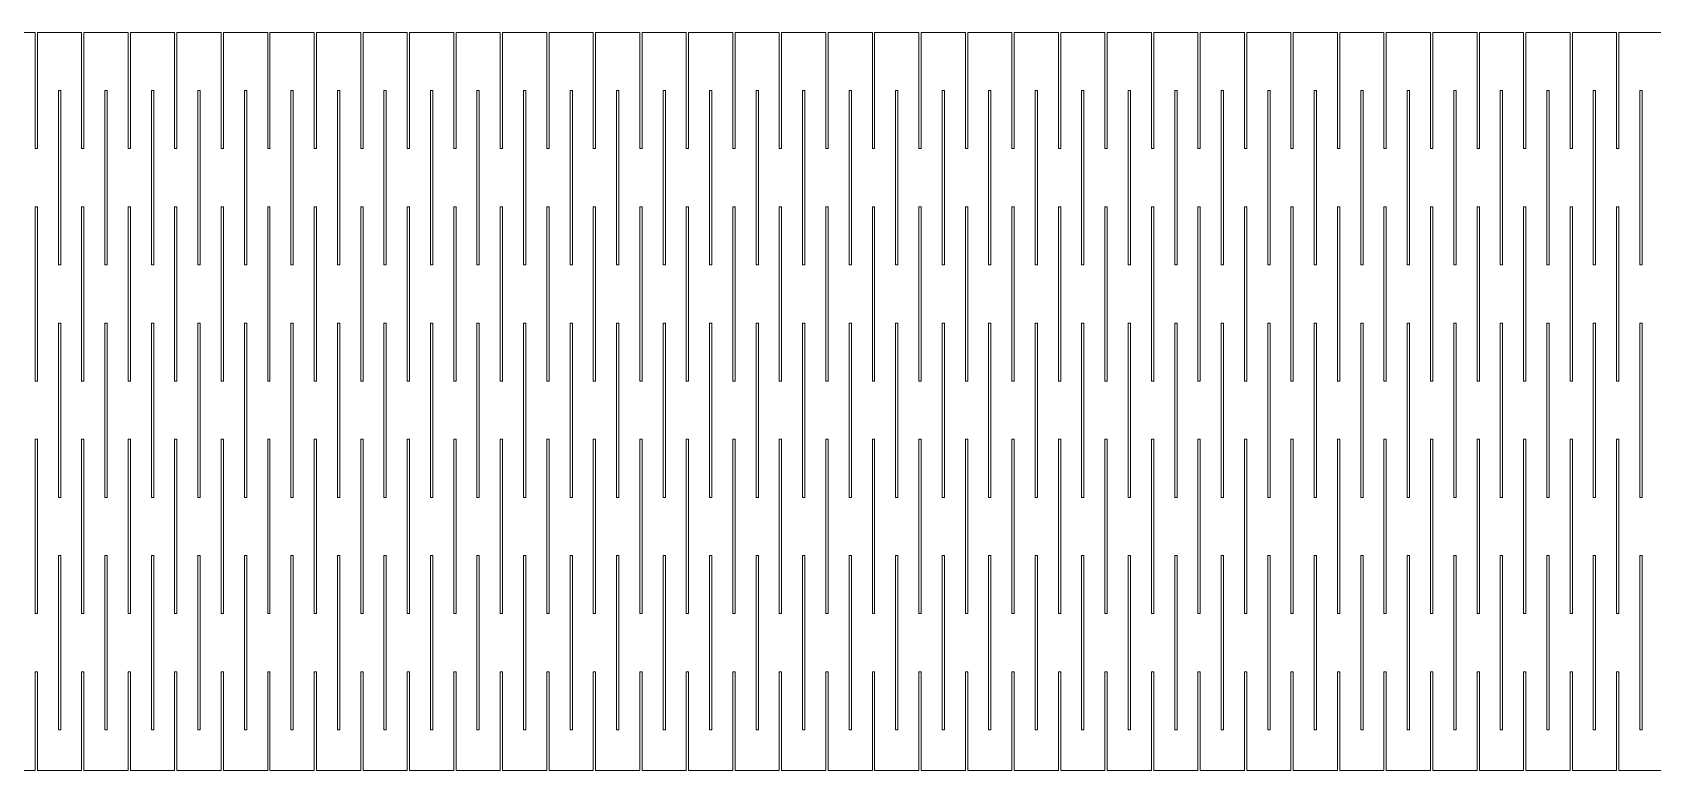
# Model space of a CAD drawing. Header units: millimetres. Extents: x 4 to 421, y -237 to -7.
# Drawn here: x 223.9 to 322.2, y -52.1 to -7.3 of the extents above; entities that cross this region are included whole.
import ezdxf

# ---------------------------------------------------------------- set-up
doc = ezdxf.new("R2010")
doc.units = ezdxf.units.MM
doc.header["$MEASUREMENT"] = 0
doc.layers.add('Layer 1', color=7, linetype='Continuous', lineweight=0)

msp = doc.modelspace()

# ---------------------------------------------------------------- linework, layer by layer
at = {"layer": 'Layer 1', "color": 5, "lineweight": 0, "true_color": 0x0000ff}
for p, q in [((224.068, -7.258), (221.387, -7.258)), ((224.068, -7.258), (224.068, -14.314)), ((224.209, -14.314), (224.209, -7.258)), ((226.89, -7.258), (224.209, -7.258)), ((226.89, -7.258), (226.89, -14.314)), ((227.031, -14.314), (227.031, -7.258)), ((229.713, -7.258), (227.031, -7.258)), ((229.713, -7.258), (229.713, -14.314)), ((229.854, -14.314), (229.854, -7.258)), ((232.535, -7.258), (229.854, -7.258)), ((232.535, -7.258), (232.535, -14.314)), ((232.676, -14.314), (232.676, -7.258)), ((235.357, -7.258), (232.676, -7.258)), ((235.357, -7.258), (235.357, -14.314)), ((235.498, -14.314), (235.498, -7.258)), ((238.179, -7.258), (235.498, -7.258)), ((238.179, -7.258), (238.179, -14.314)), ((238.32, -14.314), (238.32, -7.258)), ((241.001, -7.258), (238.32, -7.258)), ((241.001, -7.258), (241.001, -14.314)), ((241.143, -14.314), (241.143, -7.258)), ((243.824, -7.258), (241.143, -7.258)), ((243.824, -7.258), (243.824, -14.314)), ((243.965, -14.314), (243.965, -7.258)), ((246.646, -7.258), (243.965, -7.258)), ((246.646, -7.258), (246.646, -14.314)), ((246.787, -14.314), (246.787, -7.258)), ((249.468, -7.258), (246.787, -7.258)), ((249.468, -7.258), (249.468, -14.314)), ((249.609, -14.314), (249.609, -7.258)), ((252.29, -7.258), (249.609, -7.258)), ((252.29, -7.258), (252.29, -14.314)), ((252.431, -14.314), (252.431, -7.258)), ((255.113, -7.258), (252.431, -7.258)), ((255.113, -7.258), (255.113, -14.314)), ((255.254, -14.314), (255.254, -7.258)), ((257.935, -7.258), (255.254, -7.258)), ((257.935, -7.258), (257.935, -14.314)), ((258.076, -14.314), (258.076, -7.258)), ((260.757, -7.258), (258.076, -7.258)), ((260.757, -7.258), (260.757, -14.314)), ((260.898, -14.314), (260.898, -7.258)), ((263.579, -7.258), (260.898, -7.258)), ((263.579, -7.258), (263.579, -14.314)), ((263.72, -14.314), (263.72, -7.258)), ((266.401, -7.258), (263.72, -7.258)), ((266.401, -7.258), (266.401, -14.314)), ((266.543, -14.314), (266.543, -7.258)), ((269.224, -7.258), (266.543, -7.258)), ((269.224, -7.258), (269.224, -14.314)), ((269.365, -14.314), (269.365, -7.258)), ((272.046, -7.258), (269.365, -7.258)), ((272.046, -7.258), (272.046, -14.314)), ((272.187, -14.314), (272.187, -7.258)), ((274.868, -7.258), (272.187, -7.258)), ((274.868, -7.258), (274.868, -14.314)), ((275.009, -14.314), (275.009, -7.258)), ((277.69, -7.258), (275.009, -7.258)), ((277.69, -7.258), (277.69, -14.314)), ((277.831, -14.314), (277.831, -7.258)), ((280.513, -7.258), (277.831, -7.258)), ((280.513, -7.258), (280.513, -14.314)), ((280.654, -14.314), (280.654, -7.258)), ((283.335, -7.258), (280.654, -7.258)), ((283.335, -7.258), (283.335, -14.314)), ((283.476, -14.314), (283.476, -7.258)), ((286.157, -7.258), (283.476, -7.258)), ((286.157, -7.258), (286.157, -14.314)), ((286.298, -14.314), (286.298, -7.258)), ((288.979, -7.258), (286.298, -7.258)), ((288.979, -7.258), (288.979, -14.314)), ((289.12, -14.314), (289.12, -7.258)), ((291.801, -7.258), (289.12, -7.258)), ((291.801, -7.258), (291.801, -14.314)), ((291.943, -14.314), (291.943, -7.258)), ((294.624, -7.258), (291.943, -7.258)), ((294.624, -7.258), (294.624, -14.314)), ((294.765, -14.314), (294.765, -7.258)), ((297.446, -7.258), (294.765, -7.258)), ((297.446, -7.258), (297.446, -14.314)), ((297.587, -14.314), (297.587, -7.258)), ((300.268, -7.258), (297.587, -7.258)), ((300.268, -7.258), (300.268, -14.314)), ((300.409, -14.314), (300.409, -7.258)), ((303.09, -7.258), (300.409, -7.258)), ((303.09, -7.258), (303.09, -14.314)), ((303.231, -14.314), (303.231, -7.258)), ((305.913, -7.258), (303.231, -7.258)), ((305.913, -7.258), (305.913, -14.314)), ((306.054, -14.314), (306.054, -7.258)), ((308.735, -7.258), (306.054, -7.258)), ((308.735, -7.258), (308.735, -14.314)), ((308.876, -14.314), (308.876, -7.258)), ((311.557, -7.258), (308.876, -7.258)), ((311.557, -7.258), (311.557, -14.314)), ((311.698, -14.314), (311.698, -7.258)), ((314.379, -7.258), (311.698, -7.258)), ((314.379, -7.258), (314.379, -14.314)), ((314.52, -14.314), (314.52, -7.258)), ((317.201, -7.258), (314.52, -7.258)), ((317.201, -7.258), (317.201, -14.314)), ((317.343, -14.314), (317.343, -7.258)), ((320.024, -7.258), (317.343, -7.258)), ((320.024, -7.258), (320.024, -14.314)), ((320.165, -14.314), (320.165, -7.258)), ((322.846, -7.258), (320.165, -7.258)), ((225.62, -10.786), (225.479, -10.786)), ((225.479, -10.786), (225.479, -21.369)), ((225.62, -21.369), (225.62, -10.786)), ((228.443, -10.786), (228.301, -10.786)), ((228.301, -10.786), (228.301, -21.369)), ((228.443, -21.369), (228.443, -10.786)), ((231.265, -10.786), (231.124, -10.786)), ((231.124, -10.786), (231.124, -21.369)), ((231.265, -21.369), (231.265, -10.786)), ((234.087, -10.786), (233.946, -10.786)), ((233.946, -10.786), (233.946, -21.369)), ((234.087, -21.369), (234.087, -10.786)), ((236.909, -10.786), (236.768, -10.786)), ((236.768, -10.786), (236.768, -21.369)), ((236.909, -21.369), (236.909, -10.786)), ((239.731, -10.786), (239.59, -10.786)), ((239.59, -10.786), (239.59, -21.369)), ((239.731, -21.369), (239.731, -10.786)), ((242.554, -10.786), (242.413, -10.786)), ((242.413, -10.786), (242.413, -21.369)), ((242.554, -21.369), (242.554, -10.786)), ((245.376, -10.786), (245.235, -10.786)), ((245.235, -10.786), (245.235, -21.369)), ((245.376, -21.369), (245.376, -10.786)), ((248.198, -10.786), (248.057, -10.786)), ((248.057, -10.786), (248.057, -21.369)), ((248.198, -21.369), (248.198, -10.786)), ((251.02, -10.786), (250.879, -10.786)), ((250.879, -10.786), (250.879, -21.369)), ((251.02, -21.369), (251.02, -10.786)), ((253.843, -10.786), (253.701, -10.786)), ((253.701, -10.786), (253.701, -21.369)), ((253.843, -21.369), (253.843, -10.786)), ((256.665, -10.786), (256.524, -10.786)), ((256.524, -10.786), (256.524, -21.369)), ((256.665, -21.369), (256.665, -10.786)), ((259.487, -10.786), (259.346, -10.786)), ((259.346, -10.786), (259.346, -21.369)), ((259.487, -21.369), (259.487, -10.786)), ((262.309, -10.786), (262.168, -10.786)), ((262.168, -10.786), (262.168, -21.369)), ((262.309, -21.369), (262.309, -10.786)), ((265.131, -10.786), (264.99, -10.786)), ((264.99, -10.786), (264.99, -21.369)), ((265.131, -21.369), (265.131, -10.786)), ((267.954, -10.786), (267.813, -10.786)), ((267.813, -10.786), (267.813, -21.369)), ((267.954, -21.369), (267.954, -10.786)), ((270.776, -10.786), (270.635, -10.786)), ((270.635, -10.786), (270.635, -21.369)), ((270.776, -21.369), (270.776, -10.786)), ((273.598, -10.786), (273.457, -10.786)), ((273.457, -10.786), (273.457, -21.369)), ((273.598, -21.369), (273.598, -10.786)), ((276.42, -10.786), (276.279, -10.786)), ((276.279, -10.786), (276.279, -21.369)), ((276.42, -21.369), (276.42, -10.786)), ((279.243, -10.786), (279.101, -10.786)), ((279.101, -10.786), (279.101, -21.369)), ((279.243, -21.369), (279.243, -10.786)), ((282.065, -10.786), (281.924, -10.786)), ((281.924, -10.786), (281.924, -21.369)), ((282.065, -21.369), (282.065, -10.786)), ((284.887, -10.786), (284.746, -10.786)), ((284.746, -10.786), (284.746, -21.369)), ((284.887, -21.369), (284.887, -10.786)), ((287.709, -10.786), (287.568, -10.786)), ((287.568, -10.786), (287.568, -21.369)), ((287.709, -21.369), (287.709, -10.786)), ((290.531, -10.786), (290.39, -10.786)), ((290.39, -10.786), (290.39, -21.369)), ((290.531, -21.369), (290.531, -10.786)), ((293.354, -10.786), (293.213, -10.786)), ((293.213, -10.786), (293.213, -21.369)), ((293.354, -21.369), (293.354, -10.786)), ((296.176, -10.786), (296.035, -10.786)), ((296.035, -10.786), (296.035, -21.369)), ((296.176, -21.369), (296.176, -10.786)), ((298.998, -10.786), (298.857, -10.786)), ((298.857, -10.786), (298.857, -21.369)), ((298.998, -21.369), (298.998, -10.786)), ((301.82, -10.786), (301.679, -10.786)), ((301.679, -10.786), (301.679, -21.369)), ((301.82, -21.369), (301.82, -10.786)), ((304.643, -10.786), (304.501, -10.786)), ((304.501, -10.786), (304.501, -21.369)), ((304.643, -21.369), (304.643, -10.786)), ((307.465, -10.786), (307.324, -10.786)), ((307.324, -10.786), (307.324, -21.369)), ((307.465, -21.369), (307.465, -10.786)), ((310.287, -10.786), (310.146, -10.786)), ((310.146, -10.786), (310.146, -21.369)), ((310.287, -21.369), (310.287, -10.786)), ((313.109, -10.786), (312.968, -10.786)), ((312.968, -10.786), (312.968, -21.369)), ((313.109, -21.369), (313.109, -10.786)), ((315.931, -10.786), (315.79, -10.786)), ((315.79, -10.786), (315.79, -21.369)), ((315.931, -21.369), (315.931, -10.786)), ((318.754, -10.786), (318.613, -10.786)), ((318.613, -10.786), (318.613, -21.369)), ((318.754, -21.369), (318.754, -10.786)), ((321.576, -10.786), (321.435, -10.786)), ((321.435, -10.786), (321.435, -21.369)), ((321.576, -21.369), (321.576, -10.786)), ((224.068, -14.314), (224.209, -14.314)), ((226.89, -14.314), (227.031, -14.314)), ((229.713, -14.314), (229.854, -14.314)), ((232.535, -14.314), (232.676, -14.314)), ((235.357, -14.314), (235.498, -14.314)), ((238.179, -14.314), (238.32, -14.314)), ((241.001, -14.314), (241.143, -14.314)), ((243.824, -14.314), (243.965, -14.314)), ((246.646, -14.314), (246.787, -14.314)), ((249.468, -14.314), (249.609, -14.314)), ((252.29, -14.314), (252.431, -14.314)), ((255.113, -14.314), (255.254, -14.314)), ((257.935, -14.314), (258.076, -14.314)), ((260.757, -14.314), (260.898, -14.314)), ((263.579, -14.314), (263.72, -14.314)), ((266.401, -14.314), (266.543, -14.314)), ((269.224, -14.314), (269.365, -14.314)), ((272.046, -14.314), (272.187, -14.314)), ((274.868, -14.314), (275.009, -14.314)), ((277.69, -14.314), (277.831, -14.314)), ((280.513, -14.314), (280.654, -14.314)), ((283.335, -14.314), (283.476, -14.314)), ((286.157, -14.314), (286.298, -14.314)), ((288.979, -14.314), (289.12, -14.314)), ((291.801, -14.314), (291.943, -14.314)), ((294.624, -14.314), (294.765, -14.314)), ((297.446, -14.314), (297.587, -14.314)), ((300.268, -14.314), (300.409, -14.314)), ((303.09, -14.314), (303.231, -14.314)), ((305.913, -14.314), (306.054, -14.314)), ((308.735, -14.314), (308.876, -14.314)), ((311.557, -14.314), (311.698, -14.314)), ((314.379, -14.314), (314.52, -14.314)), ((317.201, -14.314), (317.343, -14.314)), ((320.024, -14.314), (320.165, -14.314)), ((224.068, -17.842), (224.068, -28.425)), ((224.209, -17.842), (224.068, -17.842)), ((224.209, -28.425), (224.209, -17.842)), ((226.89, -17.842), (226.89, -28.425)), ((227.031, -17.842), (226.89, -17.842)), ((227.031, -28.425), (227.031, -17.842)), ((229.713, -17.842), (229.713, -28.425)), ((229.854, -17.842), (229.713, -17.842)), ((229.854, -28.425), (229.854, -17.842)), ((232.535, -17.842), (232.535, -28.425)), ((232.676, -17.842), (232.535, -17.842)), ((232.676, -28.425), (232.676, -17.842)), ((235.357, -17.842), (235.357, -28.425)), ((235.498, -17.842), (235.357, -17.842)), ((235.498, -28.425), (235.498, -17.842)), ((238.179, -17.842), (238.179, -28.425)), ((238.32, -17.842), (238.179, -17.842)), ((238.32, -28.425), (238.32, -17.842)), ((241.001, -17.842), (241.001, -28.425)), ((241.143, -17.842), (241.001, -17.842)), ((241.143, -28.425), (241.143, -17.842)), ((243.824, -17.842), (243.824, -28.425)), ((243.965, -17.842), (243.824, -17.842)), ((243.965, -28.425), (243.965, -17.842)), ((246.646, -17.842), (246.646, -28.425)), ((246.787, -17.842), (246.646, -17.842)), ((246.787, -28.425), (246.787, -17.842)), ((249.468, -17.842), (249.468, -28.425)), ((249.609, -17.842), (249.468, -17.842)), ((249.609, -28.425), (249.609, -17.842)), ((252.29, -17.842), (252.29, -28.425)), ((252.431, -17.842), (252.29, -17.842)), ((252.431, -28.425), (252.431, -17.842)), ((255.113, -17.842), (255.113, -28.425)), ((255.254, -17.842), (255.113, -17.842)), ((255.254, -28.425), (255.254, -17.842)), ((257.935, -17.842), (257.935, -28.425)), ((258.076, -17.842), (257.935, -17.842)), ((258.076, -28.425), (258.076, -17.842)), ((260.757, -17.842), (260.757, -28.425)), ((260.898, -17.842), (260.757, -17.842)), ((260.898, -28.425), (260.898, -17.842)), ((263.579, -17.842), (263.579, -28.425)), ((263.72, -17.842), (263.579, -17.842)), ((263.72, -28.425), (263.72, -17.842)), ((266.401, -17.842), (266.401, -28.425)), ((266.543, -17.842), (266.401, -17.842)), ((266.543, -28.425), (266.543, -17.842)), ((269.224, -17.842), (269.224, -28.425)), ((269.365, -17.842), (269.224, -17.842)), ((269.365, -28.425), (269.365, -17.842)), ((272.046, -17.842), (272.046, -28.425)), ((272.187, -17.842), (272.046, -17.842)), ((272.187, -28.425), (272.187, -17.842)), ((274.868, -17.842), (274.868, -28.425)), ((275.009, -17.842), (274.868, -17.842)), ((275.009, -28.425), (275.009, -17.842)), ((277.69, -17.842), (277.69, -28.425)), ((277.831, -17.842), (277.69, -17.842)), ((277.831, -28.425), (277.831, -17.842)), ((280.513, -17.842), (280.513, -28.425)), ((280.654, -17.842), (280.513, -17.842)), ((280.654, -28.425), (280.654, -17.842)), ((283.335, -17.842), (283.335, -28.425)), ((283.476, -17.842), (283.335, -17.842)), ((283.476, -28.425), (283.476, -17.842)), ((286.157, -17.842), (286.157, -28.425)), ((286.298, -17.842), (286.157, -17.842)), ((286.298, -28.425), (286.298, -17.842)), ((288.979, -17.842), (288.979, -28.425)), ((289.12, -17.842), (288.979, -17.842)), ((289.12, -28.425), (289.12, -17.842)), ((291.801, -17.842), (291.801, -28.425)), ((291.943, -17.842), (291.801, -17.842)), ((291.943, -28.425), (291.943, -17.842)), ((294.624, -17.842), (294.624, -28.425)), ((294.765, -17.842), (294.624, -17.842)), ((294.765, -28.425), (294.765, -17.842)), ((297.446, -17.842), (297.446, -28.425)), ((297.587, -17.842), (297.446, -17.842)), ((297.587, -28.425), (297.587, -17.842)), ((300.268, -17.842), (300.268, -28.425)), ((300.409, -17.842), (300.268, -17.842)), ((300.409, -28.425), (300.409, -17.842)), ((303.09, -17.842), (303.09, -28.425)), ((303.231, -17.842), (303.09, -17.842)), ((303.231, -28.425), (303.231, -17.842)), ((305.913, -17.842), (305.913, -28.425)), ((306.054, -17.842), (305.913, -17.842)), ((306.054, -28.425), (306.054, -17.842)), ((308.735, -17.842), (308.735, -28.425)), ((308.876, -17.842), (308.735, -17.842)), ((308.876, -28.425), (308.876, -17.842)), ((311.557, -17.842), (311.557, -28.425)), ((311.698, -17.842), (311.557, -17.842)), ((311.698, -28.425), (311.698, -17.842)), ((314.379, -17.842), (314.379, -28.425)), ((314.52, -17.842), (314.379, -17.842)), ((314.52, -28.425), (314.52, -17.842)), ((317.201, -17.842), (317.201, -28.425)), ((317.343, -17.842), (317.201, -17.842)), ((317.343, -28.425), (317.343, -17.842)), ((320.024, -17.842), (320.024, -28.425)), ((320.165, -17.842), (320.024, -17.842)), ((320.165, -28.425), (320.165, -17.842)), ((225.479, -21.369), (225.62, -21.369)), ((228.301, -21.369), (228.443, -21.369)), ((231.124, -21.369), (231.265, -21.369)), ((233.946, -21.369), (234.087, -21.369)), ((236.768, -21.369), (236.909, -21.369)), ((239.59, -21.369), (239.731, -21.369)), ((242.413, -21.369), (242.554, -21.369)), ((245.235, -21.369), (245.376, -21.369)), ((248.057, -21.369), (248.198, -21.369)), ((250.879, -21.369), (251.02, -21.369)), ((253.701, -21.369), (253.843, -21.369)), ((256.524, -21.369), (256.665, -21.369)), ((259.346, -21.369), (259.487, -21.369)), ((262.168, -21.369), (262.309, -21.369)), ((264.99, -21.369), (265.131, -21.369)), ((267.813, -21.369), (267.954, -21.369)), ((270.635, -21.369), (270.776, -21.369)), ((273.457, -21.369), (273.598, -21.369)), ((276.279, -21.369), (276.42, -21.369)), ((279.101, -21.369), (279.243, -21.369)), ((281.924, -21.369), (282.065, -21.369)), ((284.746, -21.369), (284.887, -21.369)), ((287.568, -21.369), (287.709, -21.369)), ((290.39, -21.369), (290.531, -21.369)), ((293.213, -21.369), (293.354, -21.369)), ((296.035, -21.369), (296.176, -21.369)), ((298.857, -21.369), (298.998, -21.369)), ((301.679, -21.369), (301.82, -21.369)), ((304.501, -21.369), (304.643, -21.369)), ((307.324, -21.369), (307.465, -21.369)), ((310.146, -21.369), (310.287, -21.369)), ((312.968, -21.369), (313.109, -21.369)), ((315.79, -21.369), (315.931, -21.369)), ((318.613, -21.369), (318.754, -21.369)), ((321.435, -21.369), (321.576, -21.369)), ((225.62, -24.897), (225.479, -24.897)), ((225.479, -24.897), (225.479, -35.48)), ((225.62, -35.48), (225.62, -24.897)), ((228.443, -24.897), (228.301, -24.897)), ((228.301, -24.897), (228.301, -35.48)), ((228.443, -35.48), (228.443, -24.897)), ((231.265, -24.897), (231.124, -24.897)), ((231.124, -24.897), (231.124, -35.48)), ((231.265, -35.48), (231.265, -24.897)), ((234.087, -24.897), (233.946, -24.897)), ((233.946, -24.897), (233.946, -35.48)), ((234.087, -35.48), (234.087, -24.897)), ((236.909, -24.897), (236.768, -24.897)), ((236.768, -24.897), (236.768, -35.48)), ((236.909, -35.48), (236.909, -24.897)), ((239.731, -24.897), (239.59, -24.897)), ((239.59, -24.897), (239.59, -35.48)), ((239.731, -35.48), (239.731, -24.897)), ((242.554, -24.897), (242.413, -24.897)), ((242.413, -24.897), (242.413, -35.48)), ((242.554, -35.48), (242.554, -24.897)), ((245.376, -24.897), (245.235, -24.897)), ((245.235, -24.897), (245.235, -35.48)), ((245.376, -35.48), (245.376, -24.897)), ((248.198, -24.897), (248.057, -24.897)), ((248.057, -24.897), (248.057, -35.48)), ((248.198, -35.48), (248.198, -24.897)), ((251.02, -24.897), (250.879, -24.897)), ((250.879, -24.897), (250.879, -35.48)), ((251.02, -35.48), (251.02, -24.897)), ((253.843, -24.897), (253.701, -24.897)), ((253.701, -24.897), (253.701, -35.48)), ((253.843, -35.48), (253.843, -24.897)), ((256.665, -24.897), (256.524, -24.897)), ((256.524, -24.897), (256.524, -35.48)), ((256.665, -35.48), (256.665, -24.897)), ((259.487, -24.897), (259.346, -24.897)), ((259.346, -24.897), (259.346, -35.48)), ((259.487, -35.48), (259.487, -24.897)), ((262.309, -24.897), (262.168, -24.897)), ((262.168, -24.897), (262.168, -35.48)), ((262.309, -35.48), (262.309, -24.897)), ((265.131, -24.897), (264.99, -24.897)), ((264.99, -24.897), (264.99, -35.48)), ((265.131, -35.48), (265.131, -24.897)), ((267.954, -24.897), (267.813, -24.897)), ((267.813, -24.897), (267.813, -35.48)), ((267.954, -35.48), (267.954, -24.897)), ((270.776, -24.897), (270.635, -24.897)), ((270.635, -24.897), (270.635, -35.48)), ((270.776, -35.48), (270.776, -24.897)), ((273.598, -24.897), (273.457, -24.897)), ((273.457, -24.897), (273.457, -35.48)), ((273.598, -35.48), (273.598, -24.897)), ((276.42, -24.897), (276.279, -24.897)), ((276.279, -24.897), (276.279, -35.48)), ((276.42, -35.48), (276.42, -24.897)), ((279.243, -24.897), (279.101, -24.897)), ((279.101, -24.897), (279.101, -35.48)), ((279.243, -35.48), (279.243, -24.897)), ((282.065, -24.897), (281.924, -24.897)), ((281.924, -24.897), (281.924, -35.48)), ((282.065, -35.48), (282.065, -24.897)), ((284.887, -24.897), (284.746, -24.897)), ((284.746, -24.897), (284.746, -35.48)), ((284.887, -35.48), (284.887, -24.897)), ((287.709, -24.897), (287.568, -24.897)), ((287.568, -24.897), (287.568, -35.48)), ((287.709, -35.48), (287.709, -24.897)), ((290.531, -24.897), (290.39, -24.897)), ((290.39, -24.897), (290.39, -35.48)), ((290.531, -35.48), (290.531, -24.897)), ((293.354, -24.897), (293.213, -24.897)), ((293.213, -24.897), (293.213, -35.48)), ((293.354, -35.48), (293.354, -24.897)), ((296.176, -24.897), (296.035, -24.897)), ((296.035, -24.897), (296.035, -35.48)), ((296.176, -35.48), (296.176, -24.897)), ((298.998, -24.897), (298.857, -24.897)), ((298.857, -24.897), (298.857, -35.48)), ((298.998, -35.48), (298.998, -24.897)), ((301.82, -24.897), (301.679, -24.897)), ((301.679, -24.897), (301.679, -35.48)), ((301.82, -35.48), (301.82, -24.897)), ((304.643, -24.897), (304.501, -24.897)), ((304.501, -24.897), (304.501, -35.48)), ((304.643, -35.48), (304.643, -24.897)), ((307.465, -24.897), (307.324, -24.897)), ((307.324, -24.897), (307.324, -35.48)), ((307.465, -35.48), (307.465, -24.897)), ((310.287, -24.897), (310.146, -24.897)), ((310.146, -24.897), (310.146, -35.48)), ((310.287, -35.48), (310.287, -24.897)), ((313.109, -24.897), (312.968, -24.897)), ((312.968, -24.897), (312.968, -35.48)), ((313.109, -35.48), (313.109, -24.897)), ((315.931, -24.897), (315.79, -24.897)), ((315.79, -24.897), (315.79, -35.48)), ((315.931, -35.48), (315.931, -24.897)), ((318.754, -24.897), (318.613, -24.897)), ((318.613, -24.897), (318.613, -35.48)), ((318.754, -35.48), (318.754, -24.897)), ((321.576, -24.897), (321.435, -24.897)), ((321.435, -24.897), (321.435, -35.48)), ((321.576, -35.48), (321.576, -24.897)), ((224.068, -28.425), (224.209, -28.425)), ((226.89, -28.425), (227.031, -28.425)), ((229.713, -28.425), (229.854, -28.425)), ((232.535, -28.425), (232.676, -28.425)), ((235.357, -28.425), (235.498, -28.425)), ((238.179, -28.425), (238.32, -28.425)), ((241.001, -28.425), (241.143, -28.425)), ((243.824, -28.425), (243.965, -28.425)), ((246.646, -28.425), (246.787, -28.425)), ((249.468, -28.425), (249.609, -28.425)), ((252.29, -28.425), (252.431, -28.425)), ((255.113, -28.425), (255.254, -28.425)), ((257.935, -28.425), (258.076, -28.425)), ((260.757, -28.425), (260.898, -28.425)), ((263.579, -28.425), (263.72, -28.425)), ((266.401, -28.425), (266.543, -28.425)), ((269.224, -28.425), (269.365, -28.425)), ((272.046, -28.425), (272.187, -28.425)), ((274.868, -28.425), (275.009, -28.425)), ((277.69, -28.425), (277.831, -28.425)), ((280.513, -28.425), (280.654, -28.425)), ((283.335, -28.425), (283.476, -28.425)), ((286.157, -28.425), (286.298, -28.425)), ((288.979, -28.425), (289.12, -28.425)), ((291.801, -28.425), (291.943, -28.425)), ((294.624, -28.425), (294.765, -28.425)), ((297.446, -28.425), (297.587, -28.425)), ((300.268, -28.425), (300.409, -28.425)), ((303.09, -28.425), (303.231, -28.425)), ((305.913, -28.425), (306.054, -28.425)), ((308.735, -28.425), (308.876, -28.425)), ((311.557, -28.425), (311.698, -28.425)), ((314.379, -28.425), (314.52, -28.425)), ((317.201, -28.425), (317.343, -28.425)), ((320.024, -28.425), (320.165, -28.425)), ((224.068, -31.953), (224.068, -42.536)), ((224.209, -31.953), (224.068, -31.953)), ((224.209, -42.536), (224.209, -31.953)), ((226.89, -31.953), (226.89, -42.536)), ((227.031, -31.953), (226.89, -31.953)), ((227.031, -42.536), (227.031, -31.953)), ((229.713, -31.953), (229.713, -42.536)), ((229.854, -31.953), (229.713, -31.953)), ((229.854, -42.536), (229.854, -31.953)), ((232.535, -31.953), (232.535, -42.536)), ((232.676, -31.953), (232.535, -31.953)), ((232.676, -42.536), (232.676, -31.953)), ((235.357, -31.953), (235.357, -42.536)), ((235.498, -31.953), (235.357, -31.953)), ((235.498, -42.536), (235.498, -31.953)), ((238.179, -31.953), (238.179, -42.536)), ((238.32, -31.953), (238.179, -31.953)), ((238.32, -42.536), (238.32, -31.953)), ((241.001, -31.953), (241.001, -42.536)), ((241.143, -31.953), (241.001, -31.953)), ((241.143, -42.536), (241.143, -31.953)), ((243.824, -31.953), (243.824, -42.536)), ((243.965, -31.953), (243.824, -31.953)), ((243.965, -42.536), (243.965, -31.953)), ((246.646, -31.953), (246.646, -42.536)), ((246.787, -31.953), (246.646, -31.953)), ((246.787, -42.536), (246.787, -31.953)), ((249.468, -31.953), (249.468, -42.536)), ((249.609, -31.953), (249.468, -31.953)), ((249.609, -42.536), (249.609, -31.953)), ((252.29, -31.953), (252.29, -42.536)), ((252.431, -31.953), (252.29, -31.953)), ((252.431, -42.536), (252.431, -31.953)), ((255.113, -31.953), (255.113, -42.536)), ((255.254, -31.953), (255.113, -31.953)), ((255.254, -42.536), (255.254, -31.953)), ((257.935, -31.953), (257.935, -42.536)), ((258.076, -31.953), (257.935, -31.953)), ((258.076, -42.536), (258.076, -31.953)), ((260.757, -31.953), (260.757, -42.536)), ((260.898, -31.953), (260.757, -31.953)), ((260.898, -42.536), (260.898, -31.953)), ((263.579, -31.953), (263.579, -42.536)), ((263.72, -31.953), (263.579, -31.953)), ((263.72, -42.536), (263.72, -31.953)), ((266.401, -31.953), (266.401, -42.536)), ((266.543, -31.953), (266.401, -31.953)), ((266.543, -42.536), (266.543, -31.953)), ((269.224, -31.953), (269.224, -42.536)), ((269.365, -31.953), (269.224, -31.953)), ((269.365, -42.536), (269.365, -31.953)), ((272.046, -31.953), (272.046, -42.536)), ((272.187, -31.953), (272.046, -31.953)), ((272.187, -42.536), (272.187, -31.953)), ((274.868, -31.953), (274.868, -42.536)), ((275.009, -31.953), (274.868, -31.953)), ((275.009, -42.536), (275.009, -31.953)), ((277.69, -31.953), (277.69, -42.536)), ((277.831, -31.953), (277.69, -31.953)), ((277.831, -42.536), (277.831, -31.953)), ((280.513, -31.953), (280.513, -42.536)), ((280.654, -31.953), (280.513, -31.953)), ((280.654, -42.536), (280.654, -31.953)), ((283.335, -31.953), (283.335, -42.536)), ((283.476, -31.953), (283.335, -31.953)), ((283.476, -42.536), (283.476, -31.953)), ((286.157, -31.953), (286.157, -42.536)), ((286.298, -31.953), (286.157, -31.953)), ((286.298, -42.536), (286.298, -31.953)), ((288.979, -31.953), (288.979, -42.536)), ((289.12, -31.953), (288.979, -31.953)), ((289.12, -42.536), (289.12, -31.953)), ((291.801, -31.953), (291.801, -42.536)), ((291.943, -31.953), (291.801, -31.953)), ((291.943, -42.536), (291.943, -31.953)), ((294.624, -31.953), (294.624, -42.536)), ((294.765, -31.953), (294.624, -31.953)), ((294.765, -42.536), (294.765, -31.953)), ((297.446, -31.953), (297.446, -42.536)), ((297.587, -31.953), (297.446, -31.953)), ((297.587, -42.536), (297.587, -31.953)), ((300.268, -31.953), (300.268, -42.536)), ((300.409, -31.953), (300.268, -31.953)), ((300.409, -42.536), (300.409, -31.953)), ((303.09, -31.953), (303.09, -42.536)), ((303.231, -31.953), (303.09, -31.953)), ((303.231, -42.536), (303.231, -31.953)), ((305.913, -31.953), (305.913, -42.536)), ((306.054, -31.953), (305.913, -31.953)), ((306.054, -42.536), (306.054, -31.953)), ((308.735, -31.953), (308.735, -42.536)), ((308.876, -31.953), (308.735, -31.953)), ((308.876, -42.536), (308.876, -31.953)), ((311.557, -31.953), (311.557, -42.536)), ((311.698, -31.953), (311.557, -31.953)), ((311.698, -42.536), (311.698, -31.953)), ((314.379, -31.953), (314.379, -42.536)), ((314.52, -31.953), (314.379, -31.953)), ((314.52, -42.536), (314.52, -31.953)), ((317.201, -31.953), (317.201, -42.536)), ((317.343, -31.953), (317.201, -31.953)), ((317.343, -42.536), (317.343, -31.953)), ((320.024, -31.953), (320.024, -42.536)), ((320.165, -31.953), (320.024, -31.953)), ((320.165, -42.536), (320.165, -31.953)), ((225.479, -35.48), (225.62, -35.48)), ((228.301, -35.48), (228.443, -35.48)), ((231.124, -35.48), (231.265, -35.48)), ((233.946, -35.48), (234.087, -35.48)), ((236.768, -35.48), (236.909, -35.48)), ((239.59, -35.48), (239.731, -35.48)), ((242.413, -35.48), (242.554, -35.48)), ((245.235, -35.48), (245.376, -35.48)), ((248.057, -35.48), (248.198, -35.48)), ((250.879, -35.48), (251.02, -35.48)), ((253.701, -35.48), (253.843, -35.48)), ((256.524, -35.48), (256.665, -35.48)), ((259.346, -35.48), (259.487, -35.48)), ((262.168, -35.48), (262.309, -35.48)), ((264.99, -35.48), (265.131, -35.48)), ((267.813, -35.48), (267.954, -35.48)), ((270.635, -35.48), (270.776, -35.48)), ((273.457, -35.48), (273.598, -35.48)), ((276.279, -35.48), (276.42, -35.48)), ((279.101, -35.48), (279.243, -35.48)), ((281.924, -35.48), (282.065, -35.48)), ((284.746, -35.48), (284.887, -35.48)), ((287.568, -35.48), (287.709, -35.48)), ((290.39, -35.48), (290.531, -35.48)), ((293.213, -35.48), (293.354, -35.48)), ((296.035, -35.48), (296.176, -35.48)), ((298.857, -35.48), (298.998, -35.48)), ((301.679, -35.48), (301.82, -35.48)), ((304.501, -35.48), (304.643, -35.48)), ((307.324, -35.48), (307.465, -35.48)), ((310.146, -35.48), (310.287, -35.48)), ((312.968, -35.48), (313.109, -35.48)), ((315.79, -35.48), (315.931, -35.48)), ((318.613, -35.48), (318.754, -35.48)), ((321.435, -35.48), (321.576, -35.48)), ((225.479, -39.008), (225.479, -49.592)), ((225.62, -39.008), (225.479, -39.008)), ((225.62, -49.592), (225.62, -39.008)), ((228.301, -39.008), (228.301, -49.592)), ((228.443, -39.008), (228.301, -39.008)), ((228.443, -49.592), (228.443, -39.008)), ((231.124, -39.008), (231.124, -49.592)), ((231.265, -39.008), (231.124, -39.008)), ((231.265, -49.592), (231.265, -39.008)), ((233.946, -39.008), (233.946, -49.592)), ((234.087, -39.008), (233.946, -39.008)), ((234.087, -49.592), (234.087, -39.008)), ((236.768, -39.008), (236.768, -49.592)), ((236.909, -39.008), (236.768, -39.008)), ((236.909, -49.592), (236.909, -39.008)), ((239.59, -39.008), (239.59, -49.592)), ((239.731, -39.008), (239.59, -39.008)), ((239.731, -49.592), (239.731, -39.008)), ((242.413, -39.008), (242.413, -49.592)), ((242.554, -39.008), (242.413, -39.008)), ((242.554, -49.592), (242.554, -39.008)), ((245.235, -39.008), (245.235, -49.592)), ((245.376, -39.008), (245.235, -39.008)), ((245.376, -49.592), (245.376, -39.008)), ((248.057, -39.008), (248.057, -49.592)), ((248.198, -39.008), (248.057, -39.008)), ((248.198, -49.592), (248.198, -39.008)), ((250.879, -39.008), (250.879, -49.592)), ((251.02, -39.008), (250.879, -39.008)), ((251.02, -49.592), (251.02, -39.008)), ((253.701, -39.008), (253.701, -49.592)), ((253.843, -39.008), (253.701, -39.008)), ((253.843, -49.592), (253.843, -39.008)), ((256.524, -39.008), (256.524, -49.592)), ((256.665, -39.008), (256.524, -39.008)), ((256.665, -49.592), (256.665, -39.008)), ((259.346, -39.008), (259.346, -49.592)), ((259.487, -39.008), (259.346, -39.008)), ((259.487, -49.592), (259.487, -39.008)), ((262.168, -39.008), (262.168, -49.592)), ((262.309, -39.008), (262.168, -39.008)), ((262.309, -49.592), (262.309, -39.008)), ((264.99, -39.008), (264.99, -49.592)), ((265.131, -39.008), (264.99, -39.008)), ((265.131, -49.592), (265.131, -39.008)), ((267.813, -39.008), (267.813, -49.592)), ((267.954, -39.008), (267.813, -39.008)), ((267.954, -49.592), (267.954, -39.008)), ((270.635, -39.008), (270.635, -49.592)), ((270.776, -39.008), (270.635, -39.008)), ((270.776, -49.592), (270.776, -39.008)), ((273.457, -39.008), (273.457, -49.592)), ((273.598, -39.008), (273.457, -39.008)), ((273.598, -49.592), (273.598, -39.008)), ((276.279, -39.008), (276.279, -49.592)), ((276.42, -39.008), (276.279, -39.008)), ((276.42, -49.592), (276.42, -39.008)), ((279.101, -39.008), (279.101, -49.592)), ((279.243, -39.008), (279.101, -39.008)), ((279.243, -49.592), (279.243, -39.008)), ((281.924, -39.008), (281.924, -49.592)), ((282.065, -39.008), (281.924, -39.008)), ((282.065, -49.592), (282.065, -39.008)), ((284.746, -39.008), (284.746, -49.592)), ((284.887, -39.008), (284.746, -39.008)), ((284.887, -49.592), (284.887, -39.008)), ((287.568, -39.008), (287.568, -49.592)), ((287.709, -39.008), (287.568, -39.008)), ((287.709, -49.592), (287.709, -39.008)), ((290.39, -39.008), (290.39, -49.592)), ((290.531, -39.008), (290.39, -39.008)), ((290.531, -49.592), (290.531, -39.008)), ((293.213, -39.008), (293.213, -49.592)), ((293.354, -39.008), (293.213, -39.008)), ((293.354, -49.592), (293.354, -39.008)), ((296.035, -39.008), (296.035, -49.592)), ((296.176, -39.008), (296.035, -39.008)), ((296.176, -49.592), (296.176, -39.008)), ((298.857, -39.008), (298.857, -49.592)), ((298.998, -39.008), (298.857, -39.008)), ((298.998, -49.592), (298.998, -39.008)), ((301.679, -39.008), (301.679, -49.592)), ((301.82, -39.008), (301.679, -39.008)), ((301.82, -49.592), (301.82, -39.008)), ((304.501, -39.008), (304.501, -49.592)), ((304.643, -39.008), (304.501, -39.008)), ((304.643, -49.592), (304.643, -39.008)), ((307.324, -39.008), (307.324, -49.592)), ((307.465, -39.008), (307.324, -39.008)), ((307.465, -49.592), (307.465, -39.008)), ((310.146, -39.008), (310.146, -49.592)), ((310.287, -39.008), (310.146, -39.008)), ((310.287, -49.592), (310.287, -39.008)), ((312.968, -39.008), (312.968, -49.592)), ((313.109, -39.008), (312.968, -39.008)), ((313.109, -49.592), (313.109, -39.008)), ((315.79, -39.008), (315.79, -49.592)), ((315.931, -39.008), (315.79, -39.008)), ((315.931, -49.592), (315.931, -39.008)), ((318.613, -39.008), (318.613, -49.592)), ((318.754, -39.008), (318.613, -39.008)), ((318.754, -49.592), (318.754, -39.008)), ((321.435, -39.008), (321.435, -49.592)), ((321.576, -39.008), (321.435, -39.008)), ((321.576, -49.592), (321.576, -39.008)), ((224.068, -42.536), (224.209, -42.536)), ((226.89, -42.536), (227.031, -42.536)), ((229.713, -42.536), (229.854, -42.536)), ((232.535, -42.536), (232.676, -42.536)), ((235.357, -42.536), (235.498, -42.536)), ((238.179, -42.536), (238.32, -42.536)), ((241.001, -42.536), (241.143, -42.536)), ((243.824, -42.536), (243.965, -42.536)), ((246.646, -42.536), (246.787, -42.536)), ((249.468, -42.536), (249.609, -42.536)), ((252.29, -42.536), (252.431, -42.536)), ((255.113, -42.536), (255.254, -42.536)), ((257.935, -42.536), (258.076, -42.536)), ((260.757, -42.536), (260.898, -42.536)), ((263.579, -42.536), (263.72, -42.536)), ((266.401, -42.536), (266.543, -42.536)), ((269.224, -42.536), (269.365, -42.536)), ((272.046, -42.536), (272.187, -42.536)), ((274.868, -42.536), (275.009, -42.536)), ((277.69, -42.536), (277.831, -42.536)), ((280.513, -42.536), (280.654, -42.536)), ((283.335, -42.536), (283.476, -42.536)), ((286.157, -42.536), (286.298, -42.536)), ((288.979, -42.536), (289.12, -42.536)), ((291.801, -42.536), (291.943, -42.536)), ((294.624, -42.536), (294.765, -42.536)), ((297.446, -42.536), (297.587, -42.536)), ((300.268, -42.536), (300.409, -42.536)), ((303.09, -42.536), (303.231, -42.536)), ((305.913, -42.536), (306.054, -42.536)), ((308.735, -42.536), (308.876, -42.536)), ((311.557, -42.536), (311.698, -42.536)), ((314.379, -42.536), (314.52, -42.536)), ((317.201, -42.536), (317.343, -42.536)), ((320.024, -42.536), (320.165, -42.536)), ((224.209, -46.064), (224.068, -46.064)), ((224.068, -46.064), (224.068, -52.061)), ((224.209, -52.061), (224.209, -46.064)), ((227.031, -46.064), (226.89, -46.064)), ((226.89, -46.064), (226.89, -52.061)), ((227.031, -52.061), (227.031, -46.064)), ((229.854, -46.064), (229.713, -46.064)), ((229.713, -46.064), (229.713, -52.061)), ((229.854, -52.061), (229.854, -46.064)), ((232.676, -46.064), (232.535, -46.064)), ((232.535, -46.064), (232.535, -52.061)), ((232.676, -52.061), (232.676, -46.064)), ((235.498, -46.064), (235.357, -46.064)), ((235.357, -46.064), (235.357, -52.061)), ((235.498, -52.061), (235.498, -46.064)), ((238.32, -46.064), (238.179, -46.064)), ((238.179, -46.064), (238.179, -52.061)), ((238.32, -52.061), (238.32, -46.064)), ((241.143, -46.064), (241.001, -46.064)), ((241.001, -46.064), (241.001, -52.061)), ((241.143, -52.061), (241.143, -46.064)), ((243.965, -46.064), (243.824, -46.064)), ((243.824, -46.064), (243.824, -52.061)), ((243.965, -52.061), (243.965, -46.064)), ((246.787, -46.064), (246.646, -46.064)), ((246.646, -46.064), (246.646, -52.061)), ((246.787, -52.061), (246.787, -46.064)), ((249.609, -46.064), (249.468, -46.064)), ((249.468, -46.064), (249.468, -52.061)), ((249.609, -52.061), (249.609, -46.064)), ((252.431, -46.064), (252.29, -46.064)), ((252.29, -46.064), (252.29, -52.061)), ((252.431, -52.061), (252.431, -46.064)), ((255.254, -46.064), (255.113, -46.064)), ((255.113, -46.064), (255.113, -52.061)), ((255.254, -52.061), (255.254, -46.064)), ((258.076, -46.064), (257.935, -46.064)), ((257.935, -46.064), (257.935, -52.061)), ((258.076, -52.061), (258.076, -46.064)), ((260.898, -46.064), (260.757, -46.064)), ((260.757, -46.064), (260.757, -52.061)), ((260.898, -52.061), (260.898, -46.064)), ((263.72, -46.064), (263.579, -46.064)), ((263.579, -46.064), (263.579, -52.061)), ((263.72, -52.061), (263.72, -46.064)), ((266.543, -46.064), (266.401, -46.064)), ((266.401, -46.064), (266.401, -52.061)), ((266.543, -52.061), (266.543, -46.064)), ((269.365, -46.064), (269.224, -46.064)), ((269.224, -46.064), (269.224, -52.061)), ((269.365, -52.061), (269.365, -46.064)), ((272.187, -46.064), (272.046, -46.064)), ((272.046, -46.064), (272.046, -52.061)), ((272.187, -52.061), (272.187, -46.064)), ((275.009, -46.064), (274.868, -46.064)), ((274.868, -46.064), (274.868, -52.061)), ((275.009, -52.061), (275.009, -46.064)), ((277.831, -46.064), (277.69, -46.064)), ((277.69, -46.064), (277.69, -52.061)), ((277.831, -52.061), (277.831, -46.064)), ((280.654, -46.064), (280.513, -46.064)), ((280.513, -46.064), (280.513, -52.061)), ((280.654, -52.061), (280.654, -46.064)), ((283.476, -46.064), (283.335, -46.064)), ((283.335, -46.064), (283.335, -52.061)), ((283.476, -52.061), (283.476, -46.064)), ((286.298, -46.064), (286.157, -46.064)), ((286.157, -46.064), (286.157, -52.061)), ((286.298, -52.061), (286.298, -46.064)), ((289.12, -46.064), (288.979, -46.064)), ((288.979, -46.064), (288.979, -52.061)), ((289.12, -52.061), (289.12, -46.064)), ((291.943, -46.064), (291.801, -46.064)), ((291.801, -46.064), (291.801, -52.061)), ((291.943, -52.061), (291.943, -46.064)), ((294.765, -46.064), (294.624, -46.064)), ((294.624, -46.064), (294.624, -52.061)), ((294.765, -52.061), (294.765, -46.064)), ((297.587, -46.064), (297.446, -46.064)), ((297.446, -46.064), (297.446, -52.061)), ((297.587, -52.061), (297.587, -46.064)), ((300.409, -46.064), (300.268, -46.064)), ((300.268, -46.064), (300.268, -52.061)), ((300.409, -52.061), (300.409, -46.064)), ((303.231, -46.064), (303.09, -46.064)), ((303.09, -46.064), (303.09, -52.061)), ((303.231, -52.061), (303.231, -46.064)), ((306.054, -46.064), (305.913, -46.064)), ((305.913, -46.064), (305.913, -52.061)), ((306.054, -52.061), (306.054, -46.064)), ((308.876, -46.064), (308.735, -46.064)), ((308.735, -46.064), (308.735, -52.061)), ((308.876, -52.061), (308.876, -46.064)), ((311.698, -46.064), (311.557, -46.064)), ((311.557, -46.064), (311.557, -52.061)), ((311.698, -52.061), (311.698, -46.064)), ((314.52, -46.064), (314.379, -46.064)), ((314.379, -46.064), (314.379, -52.061)), ((314.52, -52.061), (314.52, -46.064)), ((317.343, -46.064), (317.201, -46.064)), ((317.201, -46.064), (317.201, -52.061)), ((317.343, -52.061), (317.343, -46.064)), ((320.165, -46.064), (320.024, -46.064)), ((320.024, -46.064), (320.024, -52.061)), ((320.165, -52.061), (320.165, -46.064)), ((225.479, -49.592), (225.62, -49.592)), ((228.301, -49.592), (228.443, -49.592)), ((231.124, -49.592), (231.265, -49.592)), ((233.946, -49.592), (234.087, -49.592)), ((236.768, -49.592), (236.909, -49.592)), ((239.59, -49.592), (239.731, -49.592)), ((242.413, -49.592), (242.554, -49.592)), ((245.235, -49.592), (245.376, -49.592)), ((248.057, -49.592), (248.198, -49.592)), ((250.879, -49.592), (251.02, -49.592)), ((253.701, -49.592), (253.843, -49.592)), ((256.524, -49.592), (256.665, -49.592)), ((259.346, -49.592), (259.487, -49.592)), ((262.168, -49.592), (262.309, -49.592)), ((264.99, -49.592), (265.131, -49.592)), ((267.813, -49.592), (267.954, -49.592)), ((270.635, -49.592), (270.776, -49.592)), ((273.457, -49.592), (273.598, -49.592)), ((276.279, -49.592), (276.42, -49.592)), ((279.101, -49.592), (279.243, -49.592)), ((281.924, -49.592), (282.065, -49.592)), ((284.746, -49.592), (284.887, -49.592)), ((287.568, -49.592), (287.709, -49.592)), ((290.39, -49.592), (290.531, -49.592)), ((293.213, -49.592), (293.354, -49.592)), ((296.035, -49.592), (296.176, -49.592)), ((298.857, -49.592), (298.998, -49.592)), ((301.679, -49.592), (301.82, -49.592)), ((304.501, -49.592), (304.643, -49.592)), ((307.324, -49.592), (307.465, -49.592)), ((310.146, -49.592), (310.287, -49.592)), ((312.968, -49.592), (313.109, -49.592)), ((315.79, -49.592), (315.931, -49.592)), ((318.613, -49.592), (318.754, -49.592)), ((321.435, -49.592), (321.576, -49.592)), ((221.387, -52.061), (224.068, -52.061)), ((224.209, -52.061), (226.89, -52.061)), ((227.031, -52.061), (229.713, -52.061)), ((229.854, -52.061), (232.535, -52.061)), ((232.676, -52.061), (235.357, -52.061)), ((235.498, -52.061), (238.179, -52.061)), ((238.32, -52.061), (241.001, -52.061)), ((241.143, -52.061), (243.824, -52.061)), ((243.965, -52.061), (246.646, -52.061)), ((246.787, -52.061), (249.468, -52.061)), ((249.609, -52.061), (252.29, -52.061)), ((252.431, -52.061), (255.113, -52.061)), ((255.254, -52.061), (257.935, -52.061)), ((258.076, -52.061), (260.757, -52.061)), ((260.898, -52.061), (263.579, -52.061)), ((263.72, -52.061), (266.401, -52.061)), ((266.543, -52.061), (269.224, -52.061)), ((269.365, -52.061), (272.046, -52.061)), ((272.187, -52.061), (274.868, -52.061)), ((275.009, -52.061), (277.69, -52.061)), ((277.831, -52.061), (280.513, -52.061)), ((280.654, -52.061), (283.335, -52.061)), ((283.476, -52.061), (286.157, -52.061)), ((286.298, -52.061), (288.979, -52.061)), ((289.12, -52.061), (291.801, -52.061)), ((291.943, -52.061), (294.624, -52.061)), ((294.765, -52.061), (297.446, -52.061)), ((297.587, -52.061), (300.268, -52.061)), ((300.409, -52.061), (303.09, -52.061)), ((303.231, -52.061), (305.913, -52.061)), ((306.054, -52.061), (308.735, -52.061)), ((308.876, -52.061), (311.557, -52.061)), ((311.698, -52.061), (314.379, -52.061)), ((314.52, -52.061), (317.201, -52.061)), ((317.343, -52.061), (320.024, -52.061)), ((320.165, -52.061), (322.846, -52.061))]:
    msp.add_line(p, q, dxfattribs=at)

doc.saveas('drawing.dxf')
